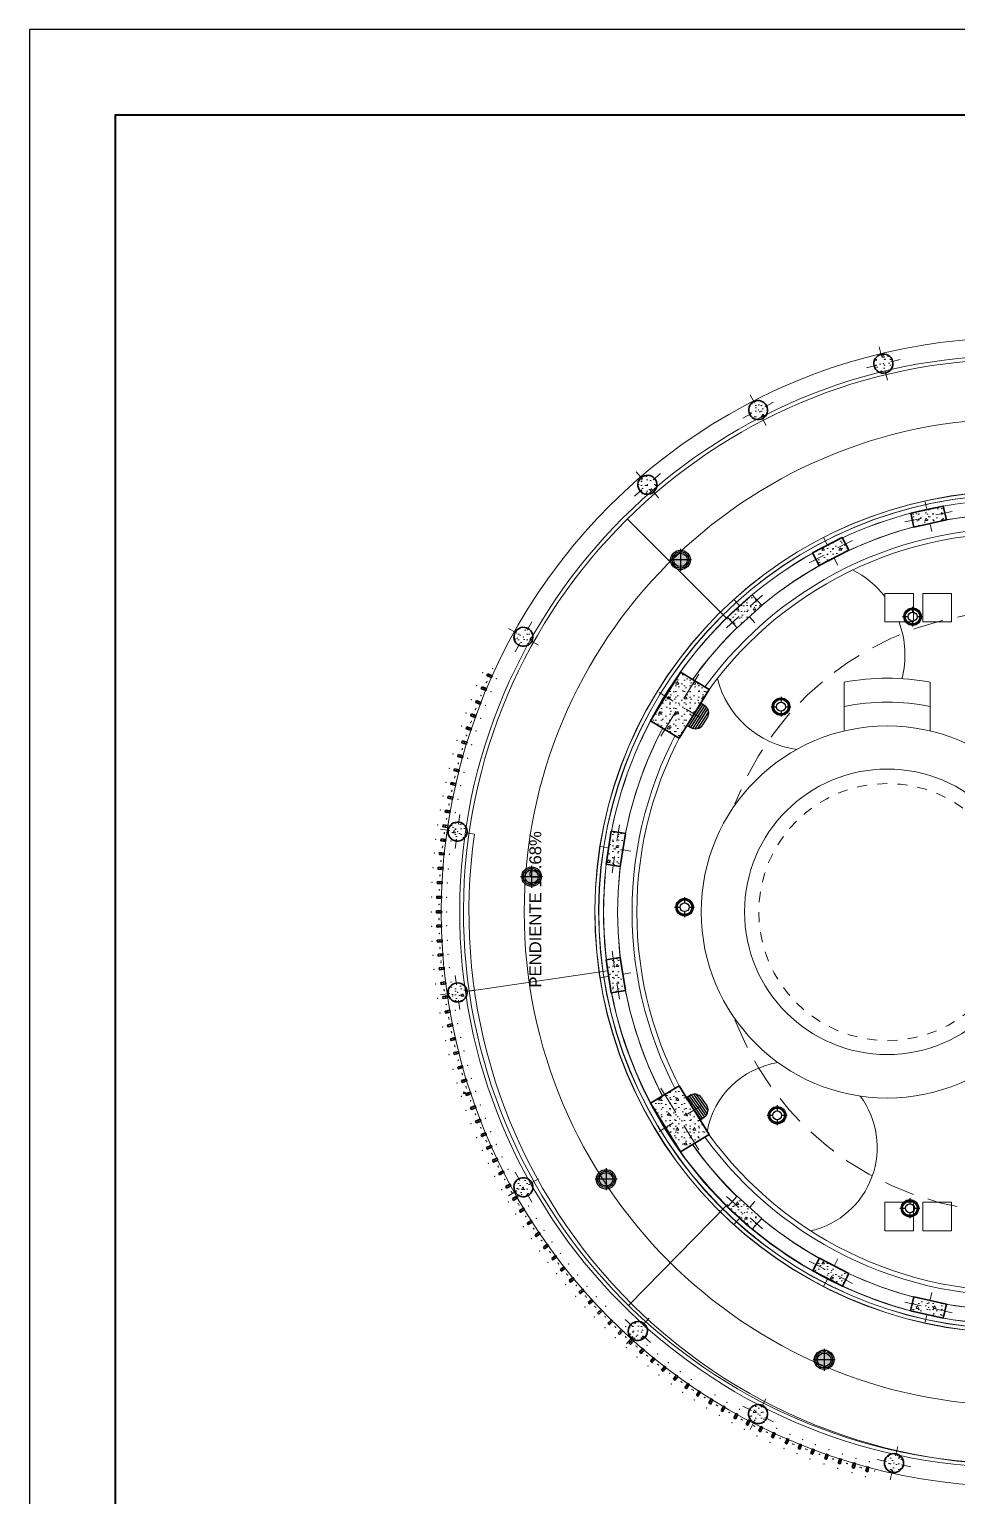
# Model space of a CAD drawing. Header units: feet. Extents: x 2 to 125, y -24 to 93.
# Drawn here: x 71.79 to 81.52, y 42.59 to 57.97 of the extents above; entities that cross this region are included whole.
import ezdxf

# ---------------------------------------------------------------- set-up
doc = ezdxf.new("R2010")
doc.units = ezdxf.units.FT
doc.header["$MEASUREMENT"] = 0
doc.set_wipeout_variables(frame=1)
for name, pattern in [('CONTINUA', [0]), ('Dashed', [0.211667, 0.105833, -0.105833]), ('HIDDEN', [9.525, 6.35, -3.175]), ('HIDDEN2', [0.1875, 0.125, -0.0625]), ('Wipeout_Contour', [1, 0, -1])]:
    doc.linetypes.add(name, pattern=pattern)
doc.layers.add('ALUMBRADO', color=1, linetype='Continuous')
doc.layers.add('Structural - Bearing', color=7, linetype='Continuous')
for name, color, linetype, lineweight in [('Annotation - Label_Pen_No__1', 7, 'Continuous', 13), ('Drawing & Figure_Pen_No__1', 7, 'Continuous', 13), ('Drawing & Figure_Pen_No__122', 9, 'Continuous', 13), ('Estructura – Carga_Pen_No__122', 9, 'Continuous', 13), ('Interior - Stair & Railing_Pen_No__1', 7, 'Continuous', 13), ('Interior - Stair & Railing_Pen_No__122', 9, 'Continuous', 13), ('Structural - Bearing_Pen_No__122', 9, 'Continuous', 13), ('Structural - Bearing_Pen_No__21', 7, 'Continuous', 35), ('TOMACORRIENTE', 5, 'HIDDEN2', 30)]:
    doc.layers.add(name, color=color, linetype=linetype, lineweight=lineweight)
for name, color, linetype, lineweight, true_color in [('Annotation - Text_Pen_No__167', 7, 'Continuous', 13, 0x6a6a6a), ('Drawing & Figure_Pen_No__167', 7, 'Continuous', 13, 0x6a6a6a), ('Estructura – Carga_Pen_No__167', 7, 'Continuous', 13, 0x6a6a6a), ('RAMPA PROPUESTA 1 CERRAMIENTO_Pen_No__123', 7, 'Continuous', 0, 0xd8d8d8), ('RAMPA PROPUESTA 1 CERRAMIENTO_Pen_No__28', 7, 'Continuous', 35, 0xa80f02), ('RAMPA PROPUESTA 1 CERRAMIENTO_Pen_No__48', 7, 'Continuous', 25, 0xa80f02), ('Structural - Bearing_Pen_No__167', 7, 'Continuous', 13, 0x6a6a6a), ('Structural - Bearing_Pen_No__4', 7, 'Continuous', 20, 0x029e21)]:
    doc.layers.add(name, color=color, linetype=linetype, lineweight=lineweight, true_color=true_color)
doc.styles.add('GENERATED_STYLE_1', font='arial.ttf')
pattern_1 = [(0, (34.1127, 49.8555), (0, 0.3117692), [0.03, -0.15]), (0, (34.2027, 50.01138), (0, 0.3117692), [0.03, -0.15]), (60, (34.1127, 49.8555), (-0.27, 0.1558846), [0.03, -0.15]), (60, (34.2927, 49.8555), (-0.27, 0.1558846), [0.03, -0.15]), (120, (34.1427, 49.8555), (0.27, 0.1558846), [0.03, -0.15]), (120, (34.3227, 49.8555), (0.27, 0.1558846), [0.03, -0.15]), (0, (34.11271, 49.8855), (0, 0.06), [0, -0.06, 0, -0.09]), (45, (34.14271, 49.8855), (-0.04242641, 0.04242641), [0, -0.045, 0, -0.075])]

# ---------------------------------------------------------------- blocks, each defined once
blk = doc.blocks.new('LED PASILLO')
at = {"layer": 'ALUMBRADO'}
h = blk.add_hatch(color=202, dxfattribs=at)
h.dxf.hatch_style = 1
edge = h.paths.add_edge_path()
edge.add_line((0, 0.138), (0, -0.138))
edge.add_line((-0.138, 0), (0.138, 0))
edge = h.paths.add_edge_path()
edge.add_line((0, 0), (0, 0.085))
edge.add_arc((0, 0), 0.0845, 90, 180)
edge.add_line((-0.085, 0), (0, 0))
edge = h.paths.add_edge_path()
edge.add_line((0.085, 0), (0, 0))
edge.add_line((0, 0), (0, -0.085))
edge.add_arc((0, 0), 0.0845, 270, 360)
at = {"layer": 'ALUMBRADO', "color": 202}
for points in [[(-0.138, 0), (0.138, 0)], [(0, 0.138), (0, -0.138)]]:
    blk.add_lwpolyline(points, dxfattribs=at)
for radius in [0.122, 0.103, 0.0845]:
    blk.add_circle((0, 0), radius, dxfattribs=at)
blk = doc.blocks.new('LED')
at = {"layer": 'ALUMBRADO'}
h = blk.add_hatch(color=256, dxfattribs=at)
h.dxf.hatch_style = 1
edge = h.paths.add_edge_path(flags=17)
edge.add_arc((0, 0), 0.135, 0, 360)
edge = h.paths.add_edge_path()
edge.add_arc((0, 0), 0.162, 0, 360)
for points in [[(-0.185, 0), (-0.082, 0)], [(0, 0.185), (0, 0.082)], [(0.082, 0), (0.185, 0)], [(0, -0.082), (0, -0.185)]]:
    blk.add_lwpolyline(points, dxfattribs=at)
at = {"layer": 'ALUMBRADO', "linetype": 'CONTINUA', "ltscale": 0.003}
for radius in [0.162, 0.135, 0.0824]:
    blk.add_circle((0, 0), radius, dxfattribs=at)
blk = doc.blocks.new('LUM PARED 20 W')
at = {"layer": 'ALUMBRADO', "color": 6}
blk.add_lwpolyline([(-0.05, -0.15), (0.05, -0.15, 0.414214), (0.15, -0.05), (0.15, 0), (-0.15, 0), (-0.15, -0.05, 0.414214)], format="xyb", close=True, dxfattribs=at)
for points in [[(-0.15, -0.025), (0.15, -0.025)], [(-0.15, -0.05), (0.15, -0.05)], [(-0.147, -0.075), (0.147, -0.075)], [(-0.137, -0.1), (0.137, -0.1)], [(-0.116, -0.125), (0.116, -0.125)]]:
    blk.add_lwpolyline(points, dxfattribs=at)

msp = doc.modelspace()

# ---------------------------------------------------------------- hatches: boundary and pattern name
at = {"layer": 'Annotation - Label_Pen_No__1', "linetype": 'Continuous', "lineweight": 13}
msp.add_hatch(color=7, dxfattribs=at).paths.add_polyline_path([(76.398, 46.806), (76.346, 46.833), (76.34, 46.804)])
at = {"layer": 'RAMPA PROPUESTA 1 CERRAMIENTO_Pen_No__48', "linetype": 'Continuous', "lineweight": 25, "true_color": 0xa80f02}
h = msp.add_hatch(dxfattribs=at)
h.set_pattern_fill('STRUCTURAL_CONCRETE', color=14, style=0, pattern_type=2)
h.set_pattern_definition(pattern_1)
h.paths.add_polyline_path([(76.6, 51.21), (76.592, 51.192), (76.638, 51.172), (76.646, 51.19)])
h = msp.add_hatch(dxfattribs=at)
h.set_pattern_fill('STRUCTURAL_CONCRETE', color=14, style=0, pattern_type=2)
h.set_pattern_definition(pattern_1)
h.paths.add_polyline_path([(76.382, 50.654), (76.375, 50.635), (76.423, 50.619), (76.429, 50.638)])
h = msp.add_hatch(dxfattribs=at)
h.set_pattern_fill('STRUCTURAL_CONCRETE', color=14, style=0, pattern_type=2)
h.set_pattern_definition(pattern_1)
h.paths.add_polyline_path([(76.292, 50.363), (76.286, 50.344), (76.335, 50.331), (76.34, 50.35)])
h = msp.add_hatch(dxfattribs=at)
h.set_pattern_fill('STRUCTURAL_CONCRETE', color=14, style=0, pattern_type=2)
h.set_pattern_definition(pattern_1)
h.paths.add_polyline_path([(76.217, 50.072), (76.213, 50.052), (76.262, 50.041), (76.266, 50.061)])
h = msp.add_hatch(dxfattribs=at)
h.set_pattern_fill('STRUCTURAL_CONCRETE', color=14, style=0, pattern_type=2)
h.set_pattern_definition(pattern_1)
h.paths.add_polyline_path([(76.158, 49.781), (76.155, 49.761), (76.204, 49.753), (76.207, 49.772)])
h = msp.add_hatch(dxfattribs=at)
h.set_pattern_fill('STRUCTURAL_CONCRETE', color=14, style=0, pattern_type=2)
h.set_pattern_definition(pattern_1)
h.paths.add_polyline_path([(76.112, 49.48), (76.11, 49.46), (76.159, 49.453), (76.162, 49.473)])
h = msp.add_hatch(dxfattribs=at)
h.set_pattern_fill('STRUCTURAL_CONCRETE', color=14, style=0, pattern_type=2)
h.set_pattern_definition(pattern_1)
h.paths.add_polyline_path([(76.096, 49.336), (76.094, 49.316), (76.143, 49.311), (76.145, 49.331)])
h = msp.add_hatch(dxfattribs=at)
h.set_pattern_fill('STRUCTURAL_CONCRETE', color=14, style=0, pattern_type=2)
h.set_pattern_definition(pattern_1)
h.paths.add_polyline_path([(76.082, 49.182), (76.08, 49.162), (76.13, 49.158), (76.132, 49.178)])
h = msp.add_hatch(dxfattribs=at)
h.set_pattern_fill('STRUCTURAL_CONCRETE', color=14, style=0, pattern_type=2)
h.set_pattern_definition(pattern_1)
h.paths.add_polyline_path([(76.066, 48.879), (76.065, 48.859), (76.115, 48.857), (76.116, 48.877)])
h = msp.add_hatch(dxfattribs=at)
h.set_pattern_fill('STRUCTURAL_CONCRETE', color=14, style=0, pattern_type=2)
h.set_pattern_definition(pattern_1)
h.paths.add_polyline_path([(76.065, 48.576), (76.066, 48.556), (76.116, 48.557), (76.115, 48.577)])
h = msp.add_hatch(dxfattribs=at)
h.set_pattern_fill('STRUCTURAL_CONCRETE', color=14, style=0, pattern_type=2)
h.set_pattern_definition(pattern_1)
h.paths.add_polyline_path([(76.08, 48.271), (76.081, 48.251), (76.131, 48.255), (76.13, 48.275)])
h = msp.add_hatch(dxfattribs=at)
h.set_pattern_fill('STRUCTURAL_CONCRETE', color=14, style=0, pattern_type=2)
h.set_pattern_definition(pattern_1)
h.paths.add_polyline_path([(76.109, 47.974), (76.111, 47.954), (76.161, 47.96), (76.159, 47.98)])
h = msp.add_hatch(dxfattribs=at)
h.set_pattern_fill('STRUCTURAL_CONCRETE', color=14, style=0, pattern_type=2)
h.set_pattern_definition(pattern_1)
h.paths.add_polyline_path([(76.129, 47.825), (76.132, 47.805), (76.181, 47.813), (76.179, 47.833)])
h = msp.add_hatch(dxfattribs=at)
h.set_pattern_fill('STRUCTURAL_CONCRETE', color=14, style=0, pattern_type=2)
h.set_pattern_definition(pattern_1)
h.paths.add_polyline_path([(76.154, 47.673), (76.157, 47.653), (76.206, 47.662), (76.203, 47.682)])
h = msp.add_hatch(dxfattribs=at)
h.set_pattern_fill('STRUCTURAL_CONCRETE', color=14, style=0, pattern_type=2)
h.set_pattern_definition(pattern_1)
h.paths.add_polyline_path([(76.211, 47.384), (76.216, 47.364), (76.264, 47.375), (76.26, 47.395)])
h = msp.add_hatch(dxfattribs=at)
h.set_pattern_fill('STRUCTURAL_CONCRETE', color=14, style=0, pattern_type=2)
h.set_pattern_definition(pattern_1)
h.paths.add_polyline_path([(76.286, 47.087), (76.291, 47.068), (76.339, 47.082), (76.334, 47.101)])
h = msp.add_hatch(dxfattribs=at)
h.set_pattern_fill('STRUCTURAL_CONCRETE', color=14, style=0, pattern_type=2)
h.set_pattern_definition(pattern_1)
h.paths.add_polyline_path([(76.327, 46.945), (76.333, 46.926), (76.381, 46.941), (76.375, 46.96)])
h = msp.add_hatch(dxfattribs=at)
h.set_pattern_fill('STRUCTURAL_CONCRETE', color=14, style=0, pattern_type=2)
h.set_pattern_definition(pattern_1)
h.paths.add_polyline_path([(76.716, 45.975), (76.725, 45.958), (76.77, 45.98), (76.761, 45.998)])
h = msp.add_hatch(dxfattribs=at)
h.set_pattern_fill('STRUCTURAL_CONCRETE', color=14, style=0, pattern_type=2)
h.set_pattern_definition(pattern_1)
h.paths.add_polyline_path([(76.861, 45.707), (76.871, 45.689), (76.914, 45.714), (76.904, 45.732)])
h = msp.add_hatch(dxfattribs=at)
h.set_pattern_fill('STRUCTURAL_CONCRETE', color=14, style=0, pattern_type=2)
h.set_pattern_definition(pattern_1)
h.paths.add_polyline_path([(77.185, 45.199), (77.196, 45.182), (77.237, 45.211), (77.225, 45.228)])
h = msp.add_hatch(dxfattribs=at)
h.set_pattern_fill('STRUCTURAL_CONCRETE', color=14, style=0, pattern_type=2)
h.set_pattern_definition(pattern_1)
h.paths.add_polyline_path([(77.271, 45.08), (77.283, 45.064), (77.323, 45.094), (77.311, 45.11)])
h = msp.add_hatch(dxfattribs=at)
h.set_pattern_fill('STRUCTURAL_CONCRETE', color=14, style=0, pattern_type=2)
h.set_pattern_definition(pattern_1)
h.paths.add_polyline_path([(77.361, 44.962), (77.374, 44.947), (77.413, 44.978), (77.4, 44.993)])
h = msp.add_hatch(dxfattribs=at)
h.set_pattern_fill('STRUCTURAL_CONCRETE', color=14, style=0, pattern_type=2)
h.set_pattern_definition(pattern_1)
h.paths.add_polyline_path([(77.454, 44.847), (77.467, 44.831), (77.506, 44.863), (77.493, 44.879)])
h = msp.add_hatch(dxfattribs=at)
h.set_pattern_fill('STRUCTURAL_CONCRETE', color=14, style=0, pattern_type=2)
h.set_pattern_definition(pattern_1)
h.paths.add_polyline_path([(77.556, 44.727), (77.569, 44.712), (77.607, 44.745), (77.594, 44.76)])
h = msp.add_hatch(dxfattribs=at)
h.set_pattern_fill('STRUCTURAL_CONCRETE', color=14, style=0, pattern_type=2)
h.set_pattern_definition(pattern_1)
h.paths.add_polyline_path([(77.654, 44.616), (77.668, 44.602), (77.705, 44.636), (77.691, 44.65)])
h = msp.add_hatch(dxfattribs=at)
h.set_pattern_fill('STRUCTURAL_CONCRETE', color=14, style=0, pattern_type=2)
h.set_pattern_definition(pattern_1)
h.paths.add_polyline_path([(77.861, 44.401), (77.876, 44.387), (77.911, 44.422), (77.897, 44.437)])
h = msp.add_hatch(dxfattribs=at)
h.set_pattern_fill('STRUCTURAL_CONCRETE', color=14, style=0, pattern_type=2)
h.set_pattern_definition(pattern_1)
h.paths.add_polyline_path([(78.083, 44.192), (78.098, 44.179), (78.131, 44.216), (78.116, 44.23)])
h = msp.add_hatch(dxfattribs=at)
h.set_pattern_fill('STRUCTURAL_CONCRETE', color=14, style=0, pattern_type=2)
h.set_pattern_definition(pattern_1)
h.paths.add_polyline_path([(78.549, 43.814), (78.565, 43.802), (78.595, 43.843), (78.578, 43.855)])
h = msp.add_hatch(dxfattribs=at)
h.set_pattern_fill('STRUCTURAL_CONCRETE', color=14, style=0, pattern_type=2)
h.set_pattern_definition(pattern_1)
h.paths.add_polyline_path([(79.309, 43.339), (79.327, 43.33), (79.35, 43.374), (79.333, 43.384)])
h = msp.add_hatch(dxfattribs=at)
h.set_pattern_fill('STRUCTURAL_CONCRETE', color=14, style=0, pattern_type=2)
h.set_pattern_definition(pattern_1)
h.paths.add_polyline_path([(79.442, 43.272), (79.46, 43.263), (79.482, 43.308), (79.464, 43.317)])
h = msp.add_hatch(dxfattribs=at)
h.set_pattern_fill('STRUCTURAL_CONCRETE', color=14, style=0, pattern_type=2)
h.set_pattern_definition(pattern_1)
h.paths.add_polyline_path([(79.719, 43.143), (79.737, 43.135), (79.757, 43.181), (79.739, 43.189)])
h = msp.add_hatch(dxfattribs=at)
h.set_pattern_fill('STRUCTURAL_CONCRETE', color=14, style=0, pattern_type=2)
h.set_pattern_definition(pattern_1)
h.paths.add_polyline_path([(79.855, 43.086), (79.874, 43.078), (79.892, 43.125), (79.874, 43.132)])
h = msp.add_hatch(dxfattribs=at)
h.set_pattern_fill('STRUCTURAL_CONCRETE', color=14, style=0, pattern_type=2)
h.set_pattern_definition(pattern_1)
h.paths.add_polyline_path([(79.989, 43.033), (80.008, 43.026), (80.026, 43.073), (80.007, 43.08)])
h = msp.add_hatch(dxfattribs=at)
h.set_pattern_fill('STRUCTURAL_CONCRETE', color=14, style=0, pattern_type=2)
h.set_pattern_definition(pattern_1)
h.paths.add_polyline_path([(80.565, 42.848), (80.585, 42.843), (80.597, 42.891), (80.578, 42.896)])
at = {"layer": 'Structural - Bearing_Pen_No__122', "linetype": 'Continuous', "lineweight": 13}
h = msp.add_hatch(dxfattribs=at)
h.set_pattern_fill('STRUCTURAL_CONCRETE', color=9, style=0, pattern_type=2)
h.set_pattern_definition(pattern_1)
h.paths.add_polyline_path([(80.652, 54.44, 0.414214), (80.773, 54.366, 0.414214), (80.847, 54.487, 0.414214), (80.726, 54.561, 0.414214)])
h = msp.add_hatch(dxfattribs=at)
h.set_pattern_fill('STRUCTURAL_CONCRETE', color=9, style=0, pattern_type=2)
h.set_pattern_definition(pattern_1)
h.paths.add_polyline_path([(79.348, 53.93, 0.414214), (79.482, 53.887, 0.414214), (79.525, 54.021, 0.414214), (79.391, 54.065, 0.414214)])
h = msp.add_hatch(dxfattribs=at)
h.set_pattern_fill('STRUCTURAL_CONCRETE', color=9, style=0, pattern_type=2)
h.set_pattern_definition(pattern_1)
h.paths.add_polyline_path([(78.199, 53.127, 0.414214), (78.34, 53.117, 0.414214), (78.351, 53.258, 0.414214), (78.21, 53.268, 0.414214)])
h = msp.add_hatch(dxfattribs=at)
h.set_pattern_fill('STRUCTURAL_CONCRETE', color=9, style=0, pattern_type=2)
h.set_pattern_definition(pattern_1)
h.paths.add_polyline_path([(76.926, 51.511, 0.414214), (77.062, 51.55, 0.414214), (77.024, 51.686, 0.414214), (76.888, 51.647, 0.414214)])
h = msp.add_hatch(dxfattribs=at)
h.set_pattern_fill('STRUCTURAL_CONCRETE', color=9, style=0, pattern_type=2)
h.set_pattern_definition(pattern_1)
h.paths.add_polyline_path([(76.269, 49.457, 0.414214), (76.383, 49.542, 0.414214), (76.298, 49.655, 0.414214), (76.185, 49.57, 0.414214)])
h = msp.add_hatch(dxfattribs=at)
h.set_pattern_fill('STRUCTURAL_CONCRETE', color=9, style=0, pattern_type=2)
h.set_pattern_definition(pattern_1)
h.paths.add_polyline_path([(76.298, 47.77, 0.414214), (76.383, 47.883, 0.414214), (76.27, 47.968, 0.414214), (76.185, 47.855, 0.414214)])
h = msp.add_hatch(dxfattribs=at)
h.set_pattern_fill('STRUCTURAL_CONCRETE', color=9, style=0, pattern_type=2)
h.set_pattern_definition(pattern_1)
h.paths.add_polyline_path([(76.926, 45.914, 0.414214), (76.888, 45.778, 0.414214), (77.024, 45.739, 0.414214), (77.062, 45.875, 0.414214)])
h = msp.add_hatch(dxfattribs=at)
h.set_pattern_fill('STRUCTURAL_CONCRETE', color=9, style=0, pattern_type=2)
h.set_pattern_definition(pattern_1)
h.paths.add_polyline_path([(78.1, 44.386, 0.414214), (78.108, 44.245, 0.414214), (78.249, 44.252, 0.414214), (78.242, 44.394, 0.414214)])
h = msp.add_hatch(dxfattribs=at)
h.set_pattern_fill('STRUCTURAL_CONCRETE', color=9, style=0, pattern_type=2)
h.set_pattern_definition(pattern_1)
h.paths.add_polyline_path([(79.347, 43.493, 0.414214), (79.39, 43.359, 0.414214), (79.525, 43.402, 0.414214), (79.481, 43.537, 0.414214)])
h = msp.add_hatch(dxfattribs=at)
h.set_pattern_fill('STRUCTURAL_CONCRETE', color=9, style=0, pattern_type=2)
h.set_pattern_definition(pattern_1)
h.paths.add_polyline_path([(80.763, 42.955, 0.414214), (80.839, 42.836, 0.414214), (80.959, 42.912, 0.414214), (80.882, 43.031, 0.414214)])

# ---------------------------------------------------------------- linework, layer by layer
msp.add_lwpolyline([(71.793, 27.469), (114.793, 27.469), (114.793, 57.969), (71.793, 57.969)], close=True)
msp.add_lwpolyline([(71.793, 27.469), (114.793, 27.469), (114.793, 57.969), (71.793, 57.969)], close=True)
at = {"lineweight": 40}
msp.add_lwpolyline([(72.693, 28.369), (113.893, 28.369), (113.893, 57.069), (72.693, 57.069)], close=True, dxfattribs=at)
at = {"layer": 'Drawing & Figure_Pen_No__1', "color": 7, "linetype": 'Continuous', "lineweight": 13}
msp.add_lwpolyline([(88.035, 54.737), (82.141, 54.737, 1.000452), (82.141, 42.687), (88.035, 42.687)], format="xyb", close=True, dxfattribs=at)
at = {"layer": 'Drawing & Figure_Pen_No__122', "color": 9, "linetype": 'Continuous', "lineweight": 13}
for p, q in [((80.34, 50.612), (80.34, 51.123)), ((81.24, 50.612), (81.24, 51.123))]:
    msp.add_line(p, q, dxfattribs=at)
msp.add_circle((80.791, 48.715), 1.497, dxfattribs=at)
for centre, radius, start, end in [((79.977, 51.408), 0.999, 37.8832, 63.2141), ((79.977, 51.408), 0.999, 345.6049, 20.2887), ((79.977, 51.408), 0.999, 194.2732, 262.2307), ((80.79, 48.713), 2.451, 79.4223, 100.5775), ((80.79, 48.713), 2.201, 78.2042, 101.7944), ((79.785, 46.245), 0.9, 99.0418, 169.5256), ((79.785, 46.245), 0.9, 283.1581, 36.6239), ((79.785, 46.245), 0.9, 221.8165, 222.8188)]:
    msp.add_arc(centre, radius, start, end, dxfattribs=at)
at = {"layer": 'Drawing & Figure_Pen_No__167', "color": 251, "linetype": 'Continuous', "lineweight": 13, "true_color": 0x6a6a6a}
for p, q in [((78.065, 52.834), (79.114, 51.785)), ((76.407, 47.881), (77.876, 48.098)), ((78.077, 44.587), (79.113, 45.641))]:
    msp.add_line(p, q, dxfattribs=at)
msp.add_arc((82.158, 48.712), 5.175, 90.2476, 269.8008, dxfattribs=at)
at = {"layer": 'Estructura – Carga_Pen_No__122', "color": 9, "linetype": 'Continuous', "lineweight": 13}
for points in [[(80.765, 52.054), (80.765, 51.754), (81.065, 51.754), (81.065, 52.054)], [(81.465, 51.754), (81.465, 52.054), (81.165, 52.054), (81.165, 51.754)], [(80.765, 45.671), (80.765, 45.371), (81.065, 45.371), (81.065, 45.671)], [(81.165, 45.671), (81.165, 45.371), (81.465, 45.371), (81.465, 45.671)]]:
    msp.add_lwpolyline(points, close=True, dxfattribs=at)
at = {"layer": 'Estructura – Carga_Pen_No__167', "color": 251, "linetype": 'Dashed', "lineweight": 13, "true_color": 0x6a6a6a, "flags": 128}
msp.add_lwpolyline([(82.138, 48.712, 1), (79.443, 48.713, 1)], format="xyb", close=True, dxfattribs=at)
at = {"layer": 'Interior - Stair & Railing_Pen_No__1', "color": 7, "linetype": 'Continuous', "lineweight": 13}
msp.add_lwpolyline([(85.735, 44.537), (84.635, 44.537), (82.139, 44.536, -1), (82.139, 52.889), (86.335, 52.889), (86.335, 53.037), (82.14, 53.037, 0.414993), (77.815, 48.712, 0.413351), (82.14, 44.387), (85.735, 44.387)], format="xyb", close=True, dxfattribs=at)
msp.add_arc((82.138, 48.717), 5.832, 90.1289, 269.4003, dxfattribs=at)
at = {"layer": 'Interior - Stair & Railing_Pen_No__122', "color": 9, "linetype": 'Continuous', "lineweight": 13}
for centre, radius, start, end in [((82.138, 48.717), 5.832, 90.1289, 269.4003), ((82.138, 48.717), 5.832, 90.1289, 269.4003), ((82.138, 48.717), 5.832, 90.1289, 269.4003), ((82.138, 48.717), 5.792, 90.0061, 269.5227), ((82.138, 48.717), 5.792, 90.0061, 269.5227), ((82.138, 48.717), 5.792, 90.0061, 269.5227), ((82.138, 48.717), 5.792, 90.0061, 269.5227), ((82.138, 48.712), 4.415, 90.132, 269.2071), ((82.138, 48.712), 4.415, 90.132, 269.2071), ((82.138, 48.712), 4.415, 90.132, 269.2071), ((82.138, 48.712), 4.415, 90.132, 269.2071), ((82.14, 48.713), 4.415, 90.2012, 269.1751), ((82.14, 48.713), 4.415, 90.2012, 269.1751), ((82.14, 48.713), 4.415, 90.2012, 269.1751), ((82.14, 48.713), 4.415, 90.2012, 269.1751), ((82.138, 48.712), 4.375, 89.97, 269.369), ((82.138, 48.712), 4.375, 89.97, 269.369), ((82.138, 48.712), 4.375, 89.97, 269.369), ((82.138, 48.712), 4.375, 89.97, 269.369), ((82.14, 48.713), 4.375, 90.0395, 269.3377), ((82.14, 48.713), 4.375, 90.0395, 269.3377), ((82.14, 48.713), 4.375, 90.0395, 269.3377), ((82.14, 48.713), 4.375, 90.0395, 269.3377)]:
    msp.add_arc(centre, radius, start, end, dxfattribs=at)
at = {"layer": 'RAMPA PROPUESTA 1 CERRAMIENTO_Pen_No__123', "color": 254, "linetype": 'Continuous', "lineweight": 0, "true_color": 0xd8d8d8}
for p in [(76.546, 51.224), (76.652, 51.264), (76.486, 51.086), (76.56, 51.055), (76.586, 51.118), (76.591, 51.129), (76.619, 51.191), (76.692, 51.158), (76.427, 50.939), (76.501, 50.91), (76.529, 50.981), (76.53, 50.985), (76.634, 51.024), (76.374, 50.8), (76.45, 50.772), (76.472, 50.836), (76.477, 50.848), (76.525, 50.745), (76.576, 50.881), (76.326, 50.662), (76.402, 50.637), (76.422, 50.697), (76.428, 50.713), (76.478, 50.611), (76.279, 50.513), (76.355, 50.49), (76.377, 50.561), (76.379, 50.567), (76.432, 50.467), (76.236, 50.368), (76.313, 50.347), (76.332, 50.414), (76.335, 50.424), (76.39, 50.325), (76.196, 50.218), (76.257, 50.135), (76.274, 50.198), (76.292, 50.27), (76.293, 50.276), (76.351, 50.179), (76.162, 50.074), (76.222, 49.979), (76.224, 49.99), (76.24, 50.057), (76.254, 50.121), (76.318, 50.039), (76.13, 49.928), (76.193, 49.834), (76.195, 49.846), (76.208, 49.912), (76.287, 49.896), (76.102, 49.781), (76.167, 49.688), (76.168, 49.691), (76.181, 49.767), (76.26, 49.753), (76.077, 49.624), (76.144, 49.533), (76.146, 49.546), (76.156, 49.612), (76.235, 49.601), (76.056, 49.476), (76.126, 49.387), (76.127, 49.403), (76.136, 49.466), (76.215, 49.457), (76.04, 49.332), (76.111, 49.244), (76.112, 49.25), (76.119, 49.324), (76.199, 49.316), (76.026, 49.176), (76.1, 49.101), (76.1, 49.091), (76.106, 49.17), (76.186, 49.164), (76.017, 49.025), (76.092, 48.942), (76.093, 48.948), (76.096, 49.021), (76.176, 49.017), (76.011, 48.87), (76.089, 48.794), (76.089, 48.788), (76.091, 48.868), (76.171, 48.866), (76.009, 48.714), (76.088, 48.646), (76.089, 48.714), (76.089, 48.634), (76.169, 48.714), (76.011, 48.564), (76.09, 48.566), (76.092, 48.49), (76.093, 48.486), (76.17, 48.568), (76.016, 48.406), (76.096, 48.41), (76.099, 48.343), (76.1, 48.33), (76.176, 48.414), (76.026, 48.257), (76.106, 48.263), (76.11, 48.2), (76.112, 48.183), (76.185, 48.269), (76.038, 48.112), (76.118, 48.12), (76.125, 48.046), (76.126, 48.04), (76.198, 48.128), (76.214, 47.977), (76.056, 47.957), (76.135, 47.967), (76.143, 47.898), (76.145, 47.888), (76.234, 47.831), (76.076, 47.807), (76.155, 47.819), (76.166, 47.746), (76.167, 47.74), (76.259, 47.681), (76.101, 47.654), (76.18, 47.667), (76.191, 47.603), (76.194, 47.589), (76.207, 47.524), (76.285, 47.54), (76.129, 47.508), (76.16, 47.362), (76.22, 47.457), (76.223, 47.446), (76.238, 47.379), (76.316, 47.397), (76.195, 47.216), (76.253, 47.313), (76.256, 47.301), (76.272, 47.236), (76.35, 47.255), (76.235, 47.063), (76.291, 47.161), (76.292, 47.158), (76.312, 47.084), (76.389, 47.106), (76.277, 46.92), (76.33, 47.02), (76.334, 47.007), (76.354, 46.943), (76.43, 46.967), (76.322, 46.781), (76.372, 46.882), (76.377, 46.867), (76.398, 46.806), (76.473, 46.832), (76.373, 46.634), (76.421, 46.736), (76.423, 46.73), (76.448, 46.661), (76.471, 46.596), (76.523, 46.688), (76.426, 46.492), (76.475, 46.586), (76.5, 46.521), (76.527, 46.452), (76.529, 46.447), (76.575, 46.55), (76.484, 46.348), (76.558, 46.379), (76.583, 46.318), (76.589, 46.305), (76.632, 46.41), (76.543, 46.212), (76.616, 46.245), (76.643, 46.183), (76.649, 46.172), (76.689, 46.277), (76.75, 46.145), (76.606, 46.076), (76.678, 46.11), (76.707, 46.049), (76.712, 46.038), (76.743, 45.978), (76.814, 46.014), (76.672, 45.942), (76.778, 45.91), (76.779, 45.906), (76.816, 45.839), (76.886, 45.877), (76.745, 45.801), (76.818, 45.671), (76.847, 45.78), (76.854, 45.769), (76.887, 45.711), (76.957, 45.75), (76.892, 45.545), (76.919, 45.655), (76.927, 45.641), (76.96, 45.587), (76.998, 45.523), (77.002, 45.518), (77.029, 45.628), (76.974, 45.413), (77.041, 45.456), (77.079, 45.397), (77.085, 45.389), (77.109, 45.499), (77.19, 45.376), (77.057, 45.286), (77.123, 45.331), (77.164, 45.27), (77.168, 45.265), (77.276, 45.251), (77.146, 45.158), (77.211, 45.205), (77.249, 45.151), (77.257, 45.14), (77.297, 45.087), (77.361, 45.135), (77.233, 45.039), (77.324, 44.92), (77.337, 45.033), (77.345, 45.023), (77.387, 44.97), (77.429, 44.916), (77.437, 44.907), (77.45, 45.02), (77.542, 44.906), (77.418, 44.804), (77.48, 44.855), (77.529, 44.796), (77.531, 44.793), (77.642, 44.788), (77.521, 44.683), (77.581, 44.736), (77.625, 44.685), (77.634, 44.676), (77.68, 44.626), (77.738, 44.68), (77.621, 44.572), (77.72, 44.466), (77.722, 44.579), (77.734, 44.567), (77.778, 44.521), (77.829, 44.468), (77.833, 44.464), (77.836, 44.577), (77.83, 44.355), (77.886, 44.412), (77.935, 44.363), (77.943, 44.356), (77.994, 44.308), (78.048, 44.366), (77.939, 44.25), (78.047, 44.258), (78.052, 44.253), (78.054, 44.145), (78.107, 44.204), (78.156, 44.16), (78.16, 44.264), (78.166, 44.151), (78.269, 44.169), (78.165, 44.047), (78.217, 44.108), (78.268, 44.064), (78.278, 44.057), (78.331, 44.014), (78.381, 44.076), (78.495, 43.986), (78.28, 43.952), (78.383, 43.971), (78.393, 43.964), (78.398, 43.859), (78.447, 43.922), (78.507, 43.876), (78.51, 43.874), (78.572, 43.828), (78.619, 43.893), (78.525, 43.764), (78.626, 43.789), (78.636, 43.781), (78.646, 43.677), (78.692, 43.743), (78.737, 43.809), (78.744, 43.707), (78.758, 43.698), (78.767, 43.596), (78.811, 43.663), (78.873, 43.622), (78.878, 43.619), (78.94, 43.58), (78.983, 43.648), (78.999, 43.543), (79.008, 43.537), (79.109, 43.571), (78.898, 43.512), (79.028, 43.433), (79.068, 43.502), (79.131, 43.465), (79.137, 43.462), (79.201, 43.426), (79.24, 43.496), (79.259, 43.394), (79.271, 43.387), (79.367, 43.428), (79.163, 43.356), (79.293, 43.286), (79.33, 43.357), (79.39, 43.325), (79.401, 43.32), (79.426, 43.218), (79.462, 43.29), (79.497, 43.362), (79.522, 43.26), (79.533, 43.255), (79.595, 43.226), (79.629, 43.299), (79.77, 43.236), (79.562, 43.153), (79.664, 43.194), (79.668, 43.193), (79.706, 43.089), (79.738, 43.162), (79.8, 43.135), (79.811, 43.13), (79.874, 43.105), (79.904, 43.18), (79.933, 43.081), (79.948, 43.076), (80.036, 43.128), (80.179, 43.076), (79.844, 43.031), (79.98, 42.978), (80.008, 43.053), (80.077, 43.027), (80.083, 43.025), (80.126, 42.925), (80.152, 43.001), (80.218, 42.978), (80.228, 42.975), (80.294, 42.954), (80.318, 43.03), (80.364, 42.931), (80.37, 42.929), (80.441, 42.909), (80.463, 42.985), (80.602, 42.947), (80.27, 42.877), (80.419, 42.832), (80.504, 42.89), (80.518, 42.886), (80.561, 42.792), (80.581, 42.869), (80.659, 42.849)]:
    msp.add_point(p, dxfattribs=at)
at = {"layer": 'RAMPA PROPUESTA 1 CERRAMIENTO_Pen_No__28', "color": 14, "linetype": 'Continuous', "lineweight": 35, "true_color": 0xa80f02}
for points in [[(76.6, 51.21), (76.592, 51.192), (76.638, 51.172), (76.646, 51.19)], [(76.541, 51.074), (76.533, 51.056), (76.579, 51.036), (76.587, 51.055)], [(76.482, 50.929), (76.474, 50.91), (76.521, 50.892), (76.528, 50.91)], [(76.429, 50.79), (76.423, 50.771), (76.47, 50.754), (76.477, 50.773)], [(76.382, 50.654), (76.375, 50.635), (76.423, 50.619), (76.429, 50.638)], [(76.334, 50.507), (76.328, 50.488), (76.376, 50.473), (76.382, 50.492)], [(76.292, 50.363), (76.286, 50.344), (76.335, 50.331), (76.34, 50.35)], [(76.252, 50.214), (76.247, 50.195), (76.295, 50.183), (76.3, 50.202)], [(76.217, 50.072), (76.213, 50.052), (76.262, 50.041), (76.266, 50.061)], [(76.186, 49.927), (76.182, 49.907), (76.231, 49.897), (76.235, 49.917)], [(76.158, 49.781), (76.155, 49.761), (76.204, 49.753), (76.207, 49.772)], [(76.132, 49.626), (76.13, 49.606), (76.179, 49.599), (76.182, 49.619)], [(76.112, 49.48), (76.11, 49.46), (76.159, 49.453), (76.162, 49.473)], [(76.096, 49.336), (76.094, 49.316), (76.143, 49.311), (76.145, 49.331)], [(76.082, 49.182), (76.08, 49.162), (76.13, 49.158), (76.132, 49.178)], [(76.072, 49.033), (76.071, 49.013), (76.121, 49.01), (76.122, 49.03)], [(76.066, 48.879), (76.065, 48.859), (76.115, 48.857), (76.116, 48.877)], [(76.064, 48.724), (76.064, 48.704), (76.114, 48.704), (76.114, 48.724)], [(76.065, 48.576), (76.066, 48.556), (76.116, 48.557), (76.115, 48.577)], [(76.071, 48.419), (76.072, 48.399), (76.122, 48.401), (76.121, 48.421)], [(76.08, 48.271), (76.081, 48.251), (76.131, 48.255), (76.13, 48.275)], [(76.092, 48.127), (76.094, 48.108), (76.144, 48.112), (76.142, 48.132)], [(76.109, 47.974), (76.111, 47.954), (76.161, 47.96), (76.159, 47.98)], [(76.129, 47.825), (76.132, 47.805), (76.181, 47.813), (76.179, 47.833)], [(76.154, 47.673), (76.157, 47.653), (76.206, 47.662), (76.203, 47.682)], [(76.18, 47.529), (76.184, 47.509), (76.233, 47.519), (76.229, 47.539)], [(76.211, 47.384), (76.216, 47.364), (76.264, 47.375), (76.26, 47.395)], [(76.246, 47.239), (76.25, 47.22), (76.299, 47.232), (76.294, 47.251)], [(76.286, 47.087), (76.291, 47.068), (76.339, 47.082), (76.334, 47.101)], [(76.327, 46.945), (76.333, 46.926), (76.381, 46.941), (76.375, 46.96)], [(76.371, 46.808), (76.377, 46.789), (76.424, 46.805), (76.418, 46.824)], [(76.421, 46.662), (76.428, 46.643), (76.475, 46.66), (76.468, 46.679)], [(76.473, 46.521), (76.481, 46.503), (76.527, 46.521), (76.52, 46.539)], [(76.531, 46.378), (76.539, 46.36), (76.585, 46.379), (76.577, 46.398)], [(76.589, 46.244), (76.597, 46.225), (76.643, 46.246), (76.635, 46.264)], [(76.651, 46.109), (76.66, 46.091), (76.705, 46.112), (76.696, 46.13)], [(76.716, 45.975), (76.725, 45.958), (76.77, 45.98), (76.761, 45.998)], [(76.789, 45.836), (76.798, 45.818), (76.842, 45.842), (76.833, 45.86)], [(76.861, 45.707), (76.871, 45.689), (76.914, 45.714), (76.904, 45.732)], [(76.934, 45.582), (76.944, 45.565), (76.987, 45.591), (76.976, 45.608)], [(77.015, 45.451), (77.026, 45.434), (77.068, 45.461), (77.057, 45.478)], [(77.097, 45.326), (77.108, 45.309), (77.15, 45.337), (77.138, 45.354)], [(77.185, 45.199), (77.196, 45.182), (77.237, 45.211), (77.225, 45.228)], [(77.271, 45.08), (77.283, 45.064), (77.323, 45.094), (77.311, 45.11)], [(77.361, 44.962), (77.374, 44.947), (77.413, 44.978), (77.4, 44.993)], [(77.454, 44.847), (77.467, 44.831), (77.506, 44.863), (77.493, 44.879)], [(77.556, 44.727), (77.569, 44.712), (77.607, 44.745), (77.594, 44.76)], [(77.654, 44.616), (77.668, 44.602), (77.705, 44.636), (77.691, 44.65)], [(77.753, 44.511), (77.767, 44.497), (77.803, 44.531), (77.789, 44.546)], [(77.861, 44.401), (77.876, 44.387), (77.911, 44.422), (77.897, 44.437)], [(77.969, 44.297), (77.984, 44.283), (78.018, 44.32), (78.003, 44.333)], [(78.083, 44.192), (78.098, 44.179), (78.131, 44.216), (78.116, 44.23)], [(78.193, 44.096), (78.208, 44.083), (78.241, 44.121), (78.225, 44.134)], [(78.307, 44.001), (78.323, 43.988), (78.354, 44.027), (78.338, 44.04)], [(78.423, 43.909), (78.439, 43.896), (78.47, 43.936), (78.454, 43.948)], [(78.549, 43.814), (78.565, 43.802), (78.595, 43.843), (78.578, 43.855)], [(78.669, 43.728), (78.686, 43.717), (78.714, 43.758), (78.698, 43.769)], [(78.789, 43.647), (78.805, 43.636), (78.833, 43.678), (78.816, 43.689)], [(78.919, 43.564), (78.936, 43.553), (78.962, 43.596), (78.945, 43.606)], [(79.047, 43.486), (79.064, 43.476), (79.089, 43.519), (79.072, 43.529)], [(79.181, 43.409), (79.198, 43.399), (79.222, 43.443), (79.205, 43.453)], [(79.309, 43.339), (79.327, 43.33), (79.35, 43.374), (79.333, 43.384)], [(79.442, 43.272), (79.46, 43.263), (79.482, 43.308), (79.464, 43.317)], [(79.576, 43.208), (79.594, 43.199), (79.615, 43.245), (79.596, 43.253)], [(79.719, 43.143), (79.737, 43.135), (79.757, 43.181), (79.739, 43.189)], [(79.855, 43.086), (79.874, 43.078), (79.892, 43.125), (79.874, 43.132)], [(79.989, 43.033), (80.008, 43.026), (80.026, 43.073), (80.007, 43.08)], [(80.135, 42.98), (80.154, 42.974), (80.17, 43.021), (80.151, 43.028)], [(80.277, 42.933), (80.296, 42.927), (80.311, 42.974), (80.292, 42.98)], [(80.424, 42.887), (80.443, 42.882), (80.457, 42.93), (80.438, 42.935)], [(80.565, 42.848), (80.585, 42.843), (80.597, 42.891), (80.578, 42.896)]]:
    msp.add_lwpolyline(points, close=True, dxfattribs=at)
at = {"layer": 'Structural - Bearing_Pen_No__167', "color": 251, "linetype": 'Continuous', "lineweight": 13, "true_color": 0x6a6a6a}
for p, q in [((80.731, 54.541), (80.707, 54.639)), ((80.672, 54.445), (80.574, 54.421)), ((80.827, 54.482), (80.924, 54.506)), ((80.768, 54.386), (80.792, 54.289)), ((79.4, 54.047), (79.354, 54.136)), ((79.508, 54.012), (79.597, 54.058)), ((79.365, 53.939), (79.276, 53.893)), ((79.473, 53.904), (79.519, 53.815)), ((78.223, 53.253), (78.158, 53.329)), ((78.336, 53.245), (78.411, 53.31)), ((78.215, 53.14), (78.139, 53.075)), ((78.327, 53.132), (78.393, 53.056)), ((76.905, 51.637), (76.818, 51.686)), ((77.014, 51.668), (77.063, 51.756)), ((76.936, 51.529), (76.887, 51.441)), ((77.045, 51.559), (77.132, 51.511)), ((76.295, 49.635), (76.309, 49.734)), ((76.204, 49.568), (76.106, 49.582)), ((76.363, 49.545), (76.462, 49.53)), ((76.272, 49.477), (76.258, 49.378)), ((76.273, 47.948), (76.259, 48.047)), ((76.204, 47.857), (76.105, 47.843)), ((76.363, 47.88), (76.462, 47.894)), ((76.295, 47.789), (76.309, 47.69)), ((76.936, 45.896), (76.887, 45.983)), ((77.045, 45.865), (77.132, 45.914)), ((76.905, 45.787), (76.818, 45.738)), ((77.014, 45.756), (77.063, 45.669)), ((78.115, 44.373), (78.041, 44.44)), ((78.228, 44.379), (78.295, 44.453)), ((78.121, 44.26), (78.054, 44.186)), ((78.234, 44.266), (78.308, 44.199)), ((79.365, 43.484), (79.276, 43.53)), ((79.472, 43.519), (79.518, 43.608)), ((79.399, 43.376), (79.354, 43.287)), ((79.507, 43.411), (79.596, 43.365)), ((80.878, 43.011), (80.9, 43.109)), ((80.783, 42.95), (80.685, 42.972)), ((80.939, 42.916), (81.037, 42.894)), ((80.844, 42.855), (80.822, 42.757))]:
    msp.add_line(p, q, dxfattribs=at)
for points in [[(85.735, 52.687), (82.74, 52.687), (82.14, 52.687, 1.000253), (82.14, 44.737), (85.735, 44.737), (85.735, 44.387), (82.14, 44.387, -0.414993), (77.815, 48.712, -0.414599), (82.14, 53.037), (85.735, 53.037)], [(85.735, 52.737), (82.74, 52.737), (82.14, 52.737, 1.000252), (82.14, 44.687), (85.685, 44.687), (85.685, 44.537), (82.14, 44.537, -0.414998), (77.963, 48.712, -0.414603), (82.139, 52.889), (85.735, 52.887)]]:
    msp.add_lwpolyline(points, format="xyb", close=True, dxfattribs=at)
for p in [(80.749, 54.464), (79.437, 53.976), (78.275, 53.193), (76.975, 51.598), (76.284, 49.556), (76.284, 47.869), (76.975, 45.826), (78.175, 44.319), (79.436, 43.448), (80.861, 42.933)]:
    msp.add_point(p, dxfattribs=at)
at = {"layer": 'Structural - Bearing_Pen_No__21', "color": 7, "linetype": 'Continuous', "lineweight": 35}
for points in [[(80.652, 54.44, 0.414214), (80.773, 54.366, 0.414214), (80.847, 54.487, 0.414214), (80.726, 54.561, 0.414214)], [(79.348, 53.93, 0.414214), (79.482, 53.887, 0.414214), (79.525, 54.021, 0.414214), (79.391, 54.065, 0.414214)], [(78.199, 53.127, 0.414214), (78.34, 53.117, 0.414214), (78.351, 53.258, 0.414214), (78.21, 53.268, 0.414214)], [(76.926, 51.511, 0.414214), (77.062, 51.55, 0.414214), (77.024, 51.686, 0.414214), (76.888, 51.647, 0.414214)], [(76.269, 49.457, 0.414214), (76.383, 49.542, 0.414214), (76.298, 49.655, 0.414214), (76.185, 49.57, 0.414214)], [(76.298, 47.77, 0.414214), (76.383, 47.883, 0.414214), (76.27, 47.968, 0.414214), (76.185, 47.855, 0.414214)], [(76.926, 45.914, -0.414214), (77.062, 45.875, -0.414214), (77.024, 45.739, -0.414214), (76.888, 45.778, -0.414214)], [(78.1, 44.386, -0.414214), (78.242, 44.394, -0.414214), (78.249, 44.252, -0.414214), (78.108, 44.245, -0.414214)], [(79.347, 43.493, -0.414214), (79.481, 43.537, -0.414214), (79.525, 43.402, -0.414214), (79.39, 43.359, -0.414214)], [(80.763, 42.955, -0.414214), (80.882, 43.031, -0.414214), (80.959, 42.912, -0.414214), (80.839, 42.836, -0.414214)]]:
    msp.add_lwpolyline(points, format="xyb", close=True, dxfattribs=at)

# ---------------------------------------------------------------- block references
at = {"layer": 'ALUMBRADO', "xscale": 0.5646712500000001, "yscale": 0.5646712500000001, "zscale": 0.5646712500000001}
for p in [(81.056, 51.81), (79.676, 50.866), (78.665, 48.763), (79.636, 46.581), (81.028, 45.606)]:
    msp.add_blockref('LED', p, dxfattribs=at)
at = {"layer": 'TOMACORRIENTE', "xscale": 0.8365500000000002, "yscale": 0.8365500000000002, "zscale": 0.8365500000000002, "rotation": 270}
for p in [(78.622, 52.405), (77.06, 49.083), (77.841, 45.91), (80.129, 44.017)]:
    msp.add_blockref('LED PASILLO', p, dxfattribs=at)

# ---------------------------------------------------------------- texts
at = {"layer": 'Annotation - Text_Pen_No__167', "color": 251, "linetype": 'Continuous', "lineweight": 13, "true_color": 0x6a6a6a, "insert": (77.037, 48.74), "char_height": 0.125, "attachment_point": 2, "rotation": 90, "style": 'GENERATED_STYLE_1'}
msp.add_mtext('\\A1;PENDIENTE 10.68%', dxfattribs=at)

# ---------------------------------------------------------------- next in the draw order: wipeouts: each hides what was drawn before it
at = {"color": 254, "linetype": 'Wipeout_Contour', "lineweight": 0, "ltscale": 188.828715}
msp.add_wipeout([(81.068, 52.748), (81.41, 52.824), (81.377, 52.97), (81.036, 52.894)], dxfattribs=at).dxf.layer = 'Structural - Bearing'
at = {"color": 254, "linetype": 'Wipeout_Contour', "lineweight": 0, "ltscale": 184.648525}
msp.add_wipeout([(80.077, 52.346), (80.388, 52.507), (80.319, 52.64), (80.008, 52.479)], dxfattribs=at).dxf.layer = 'Structural - Bearing'
at = {"color": 254, "linetype": 'Wipeout_Contour', "lineweight": 0, "ltscale": 180.911323}
msp.add_wipeout([(79.215, 51.692), (79.474, 51.927), (79.374, 52.038), (79.114, 51.803)], dxfattribs=at).dxf.layer = 'Structural - Bearing'
at = {"color": 254, "linetype": 'Wipeout_Contour', "lineweight": 0, "ltscale": 178.063994}
msp.add_wipeout([(78.607, 50.535), (78.921, 51.046), (78.622, 51.229), (78.308, 50.718)], dxfattribs=at).dxf.layer = 'Structural - Bearing'
at = {"color": 254, "linetype": 'Wipeout_Contour', "lineweight": 0, "ltscale": 175.344235}
msp.add_wipeout([(77.99, 49.19), (78.044, 49.536), (77.896, 49.559), (77.842, 49.214)], dxfattribs=at).dxf.layer = 'Structural - Bearing'
at = {"color": 254, "linetype": 'Wipeout_Contour', "lineweight": 0, "ltscale": 175.482896}
msp.add_wipeout([(77.99, 48.234), (77.842, 48.211), (77.896, 47.865), (78.044, 47.889)], dxfattribs=at).dxf.layer = 'Structural - Bearing'
at = {"color": 254, "linetype": 'Wipeout_Contour', "lineweight": 0, "ltscale": 178.510662}
msp.add_wipeout([(78.607, 46.89), (78.308, 46.707), (78.622, 46.196), (78.921, 46.379)], dxfattribs=at).dxf.layer = 'Structural - Bearing'
at = {"color": 254, "linetype": 'Wipeout_Contour', "lineweight": 0, "ltscale": 181.548974}
msp.add_wipeout([(79.215, 45.733), (79.114, 45.622), (79.374, 45.387), (79.474, 45.498)], dxfattribs=at).dxf.layer = 'Structural - Bearing'
at = {"color": 254, "linetype": 'Wipeout_Contour', "lineweight": 0, "ltscale": 185.402531}
msp.add_wipeout([(80.078, 45.082), (80.01, 44.949), (80.321, 44.788), (80.389, 44.921)], dxfattribs=at).dxf.layer = 'Structural - Bearing'
at = {"color": 254, "linetype": 'Wipeout_Contour', "lineweight": 0, "ltscale": 189.631233}
msp.add_wipeout([(81.068, 44.677), (81.035, 44.531), (81.377, 44.455), (81.41, 44.601)], dxfattribs=at).dxf.layer = 'Structural - Bearing'

# ---------------------------------------------------------------- next in the draw order: hatches: boundary and pattern name
at = {"layer": 'Structural - Bearing_Pen_No__122', "linetype": 'Continuous', "lineweight": 13}
h = msp.add_hatch(dxfattribs=at)
h.set_pattern_fill('STRUCTURAL_CONCRETE', color=9, style=0, pattern_type=2)
h.set_pattern_definition(pattern_1)
h.paths.add_polyline_path([(81.068, 52.748), (81.41, 52.824), (81.377, 52.97), (81.036, 52.894)])
h = msp.add_hatch(dxfattribs=at)
h.set_pattern_fill('STRUCTURAL_CONCRETE', color=9, style=0, pattern_type=2)
h.set_pattern_definition(pattern_1)
h.paths.add_polyline_path([(80.077, 52.346), (80.388, 52.507), (80.319, 52.64), (80.008, 52.479)])
h = msp.add_hatch(dxfattribs=at)
h.set_pattern_fill('STRUCTURAL_CONCRETE', color=9, style=0, pattern_type=2)
h.set_pattern_definition(pattern_1)
h.paths.add_polyline_path([(79.215, 51.692), (79.474, 51.927), (79.374, 52.038), (79.114, 51.803)])
h = msp.add_hatch(dxfattribs=at)
h.set_pattern_fill('STRUCTURAL_CONCRETE', color=9, style=0, pattern_type=2)
h.set_pattern_definition(pattern_1)
h.paths.add_polyline_path([(78.607, 50.535), (78.921, 51.046), (78.622, 51.229), (78.308, 50.718)])
h = msp.add_hatch(dxfattribs=at)
h.set_pattern_fill('STRUCTURAL_CONCRETE', color=9, style=0, pattern_type=2)
h.set_pattern_definition(pattern_1)
h.paths.add_polyline_path([(77.99, 49.19), (78.044, 49.536), (77.896, 49.559), (77.842, 49.214)])
h = msp.add_hatch(dxfattribs=at)
h.set_pattern_fill('STRUCTURAL_CONCRETE', color=9, style=0, pattern_type=2)
h.set_pattern_definition(pattern_1)
h.paths.add_polyline_path([(77.99, 48.234), (77.842, 48.211), (77.896, 47.865), (78.044, 47.889)])
h = msp.add_hatch(dxfattribs=at)
h.set_pattern_fill('STRUCTURAL_CONCRETE', color=9, style=0, pattern_type=2)
h.set_pattern_definition(pattern_1)
h.paths.add_polyline_path([(78.607, 46.89), (78.308, 46.707), (78.622, 46.196), (78.921, 46.379)])
h = msp.add_hatch(dxfattribs=at)
h.set_pattern_fill('STRUCTURAL_CONCRETE', color=9, style=0, pattern_type=2)
h.set_pattern_definition(pattern_1)
h.paths.add_polyline_path([(79.215, 45.733), (79.114, 45.622), (79.374, 45.387), (79.474, 45.498)])
h = msp.add_hatch(dxfattribs=at)
h.set_pattern_fill('STRUCTURAL_CONCRETE', color=9, style=0, pattern_type=2)
h.set_pattern_definition(pattern_1)
h.paths.add_polyline_path([(80.078, 45.082), (80.01, 44.949), (80.321, 44.788), (80.389, 44.921)])
h = msp.add_hatch(dxfattribs=at)
h.set_pattern_fill('STRUCTURAL_CONCRETE', color=9, style=0, pattern_type=2)
h.set_pattern_definition(pattern_1)
h.paths.add_polyline_path([(81.068, 44.677), (81.035, 44.531), (81.377, 44.455), (81.41, 44.601)])

# ---------------------------------------------------------------- next in the draw order: linework, layer by layer
at = {"layer": 'Drawing & Figure_Pen_No__122', "color": 9, "linetype": 'Continuous', "lineweight": 13}
msp.add_circle((80.79, 48.713), 1.951, dxfattribs=at)
at = {"layer": 'Interior - Stair & Railing_Pen_No__122', "color": 9, "linetype": 'Continuous', "lineweight": 13}
msp.add_arc((82.195, 48.708), 5.792, 171.8398, 269.5227, dxfattribs=at)
msp.add_arc((82.195, 48.708), 5.792, 171.8398, 269.5227, dxfattribs=at)
msp.add_arc((82.195, 48.708), 5.792, 171.8398, 269.5227, dxfattribs=at)
at = {"layer": 'Structural - Bearing_Pen_No__167', "color": 251, "linetype": 'Continuous', "lineweight": 13, "true_color": 0x6a6a6a}
for p, q in [((81.205, 52.937), (81.188, 53.015)), ((81.301, 52.876), (81.472, 52.914)), ((81.145, 52.841), (80.974, 52.803)), ((81.24, 52.781), (81.258, 52.703)), ((80.161, 52.564), (80.125, 52.635)), ((80.269, 52.53), (80.425, 52.61)), ((80.127, 52.456), (79.971, 52.376)), ((80.235, 52.422), (80.271, 52.351)), ((79.24, 51.924), (79.187, 51.984)), ((79.353, 51.919), (79.483, 52.036)), ((79.235, 51.811), (79.105, 51.694)), ((79.348, 51.806), (79.402, 51.746)), ((78.656, 50.95), (78.813, 51.206)), ((78.546, 50.924), (78.397, 51.015)), ((78.573, 50.814), (78.416, 50.558)), ((78.683, 50.84), (78.832, 50.748)), ((77.956, 49.454), (77.983, 49.627)), ((77.864, 49.387), (77.785, 49.4)), ((78.022, 49.363), (78.101, 49.35)), ((77.931, 49.296), (77.904, 49.123)), ((77.931, 48.129), (77.904, 48.302)), ((77.864, 48.037), (77.785, 48.025)), ((78.022, 48.062), (78.101, 48.075)), ((77.956, 47.971), (77.983, 47.798)), ((78.573, 46.611), (78.416, 46.867)), ((78.683, 46.585), (78.832, 46.676)), ((78.546, 46.501), (78.397, 46.41)), ((78.656, 46.475), (78.813, 46.219)), ((79.235, 45.613), (79.105, 45.731)), ((79.348, 45.619), (79.402, 45.678)), ((79.24, 45.5), (79.187, 45.441)), ((79.353, 45.506), (79.483, 45.389)), ((80.236, 45.006), (80.273, 45.077)), ((80.128, 44.972), (79.973, 45.052)), ((80.163, 44.864), (80.126, 44.793)), ((80.271, 44.898), (80.426, 44.818)), ((81.145, 44.583), (80.974, 44.621)), ((81.24, 44.644), (81.257, 44.722)), ((81.205, 44.488), (81.188, 44.41)), ((81.301, 44.549), (81.471, 44.51))]:
    msp.add_line(p, q, dxfattribs=at)
for p in [(81.223, 52.859), (80.198, 52.493), (79.294, 51.865), (78.614, 50.882), (77.943, 49.375), (77.943, 48.05), (78.614, 46.543), (79.294, 45.56), (80.2, 44.935), (81.223, 44.566)]:
    msp.add_point(p, dxfattribs=at)
at = {"layer": 'Structural - Bearing_Pen_No__21', "color": 7, "linetype": 'Continuous', "lineweight": 35}
for points in [[(81.068, 52.748), (81.41, 52.824), (81.377, 52.97), (81.036, 52.894)], [(80.077, 52.346), (80.388, 52.507), (80.319, 52.64), (80.008, 52.479)], [(79.215, 51.692), (79.474, 51.927), (79.374, 52.038), (79.114, 51.803)], [(78.607, 50.535), (78.921, 51.046), (78.622, 51.229), (78.308, 50.718)], [(77.99, 49.19), (78.044, 49.536), (77.896, 49.559), (77.842, 49.214)], [(77.99, 48.234), (78.044, 47.889), (77.896, 47.865), (77.842, 48.211)], [(78.607, 46.89), (78.921, 46.379), (78.622, 46.196), (78.308, 46.707)], [(79.215, 45.733), (79.474, 45.498), (79.374, 45.387), (79.114, 45.622)], [(80.078, 45.082), (80.389, 44.921), (80.321, 44.788), (80.01, 44.949)], [(81.068, 44.677), (81.41, 44.601), (81.377, 44.455), (81.035, 44.531)]]:
    msp.add_lwpolyline(points, close=True, dxfattribs=at)
at = {"layer": 'Structural - Bearing_Pen_No__4', "color": 104, "linetype": 'HIDDEN', "lineweight": 20, "ltscale": 0.05, "true_color": 0x029e21}
msp.add_lwpolyline([(79.193, 47.581, 0.831061), (85.282, 48.714, 0.831228), (79.193, 49.847)], format="xyb", dxfattribs=at)

# ---------------------------------------------------------------- next in the draw order: block references
at = {"layer": 'ALUMBRADO', "xscale": 0.9034740000000001, "yscale": 0.9034740000000001, "zscale": 0.9034740000000001}
for p, rotation in [((78.766, 50.787), 57.06203411531697), ((78.758, 46.649), 125.0011664507177)]:
    msp.add_blockref('LUM PARED 20 W', p, dxfattribs=dict(at, rotation=rotation))

doc.saveas('drawing.dxf')
